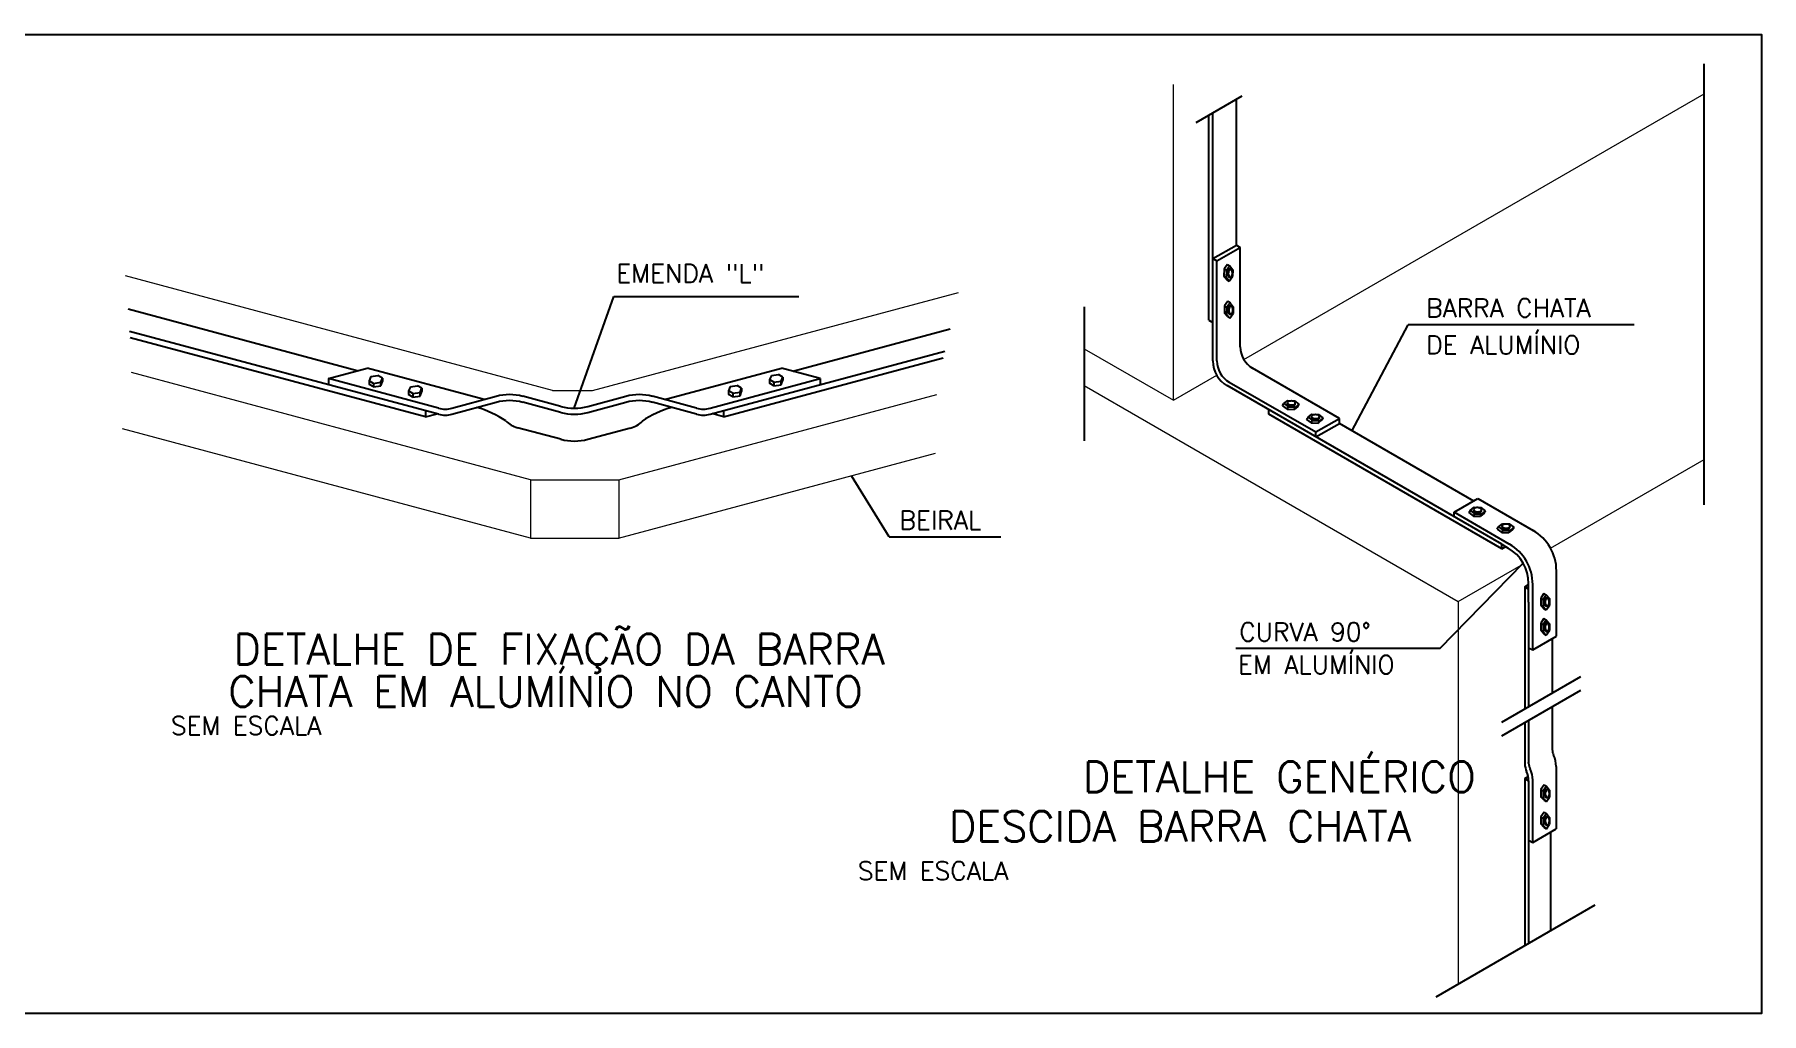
# Model space of a CAD drawing. Extents: x 0 to 11638, y -6007 to 0.
# Drawn here: x 10275.56 to 10286.19, y -3579.09 to -3573.07 of the extents above; entities that cross this region are included whole.
import ezdxf
from ezdxf.enums import TextEntityAlignment as Align

# ---------------------------------------------------------------- set-up
doc = ezdxf.new("R2010")
doc.units = 0
doc.linetypes.add('CONTINUO', pattern=[0])
doc.layers.add('ARQ - Alvenaria Média-Baixa', color=252, linetype='CONTINUOUS', lineweight=20)
for name, color, linetype in [('ELE-BARRA CHATA ALUMÍNIO', 140, 'CONTINUOUS'), ('ELE-FIAÇÃO1', 7, 'CONTINUOUS'), ('ELE-LINHA FINA', 9, 'CONTINUOUS'), ('ELE-TEXTOS', 7, 'CONTINUOUS')]:
    doc.layers.add(name, color=color, linetype=linetype)
doc.styles.add('ROMANS', font='romans.shx', dxfattribs={"height": 0.3})

msp = doc.modelspace()

# ---------------------------------------------------------------- linework, layer by layer
at = {"layer": 'ARQ - Alvenaria Média-Baixa'}
for p, q in [((10282.571, -3575.32), (10282.571, -3573.378)), ((10283.005, -3575.069), (10285.838, -3573.434)), ((10278.749, -3575.259), (10276.121, -3574.555)), ((10278.749, -3575.259), (10276.121, -3574.555)), ((10278.995, -3575.259), (10281.248, -3574.656)), ((10278.995, -3575.259), (10281.248, -3574.656)), ((10282.023, -3575.004), (10282.571, -3575.32)), ((10278.615, -3575.809), (10276.158, -3575.15)), ((10282.571, -3575.32), (10282.838, -3575.166)), ((10278.749, -3575.259), (10278.995, -3575.259)), ((10278.749, -3575.259), (10278.995, -3575.259)), ((10279.159, -3575.809), (10281.116, -3575.284)), ((10282.023, -3575.229), (10284.325, -3576.558)), ((10278.615, -3576.169), (10276.103, -3575.496)), ((10279.156, -3576.169), (10281.108, -3575.646)), ((10284.893, -3576.23), (10285.838, -3575.684)), ((10278.615, -3575.809), (10278.615, -3576.169)), ((10278.615, -3575.809), (10279.159, -3575.809)), ((10279.159, -3575.809), (10279.159, -3576.169)), ((10278.615, -3576.169), (10279.159, -3576.169)), ((10284.325, -3576.558), (10284.727, -3576.326)), ((10284.325, -3576.558), (10284.325, -3578.91))]:
    msp.add_line(p, q, dxfattribs=at)
at = {"layer": 'ELE-BARRA CHATA ALUMÍNIO'}
for p, q in [((10282.959, -3574.365), (10282.959, -3573.47)), ((10282.79, -3574.828), (10282.79, -3573.567)), ((10282.814, -3575.078), (10282.814, -3573.553)), ((10282.814, -3574.448), (10282.959, -3574.365)), ((10282.839, -3574.462), (10282.983, -3574.379)), ((10282.959, -3574.365), (10282.983, -3574.379)), ((10282.983, -3574.991), (10282.983, -3574.379)), ((10282.814, -3574.448), (10282.839, -3574.462)), ((10282.839, -3575.077), (10282.839, -3574.462)), ((10282.883, -3574.512), (10282.882, -3574.556)), ((10282.904, -3574.484), (10282.883, -3574.512)), ((10282.883, -3574.512), (10282.898, -3574.521)), ((10282.898, -3574.521), (10282.896, -3574.564)), ((10282.918, -3574.492), (10282.898, -3574.521)), ((10282.904, -3574.484), (10282.918, -3574.492)), ((10282.918, -3574.492), (10282.937, -3574.517)), ((10282.937, -3574.517), (10282.936, -3574.559)), ((10282.901, -3574.578), (10282.882, -3574.556)), ((10282.882, -3574.556), (10282.896, -3574.564)), ((10282.915, -3574.587), (10282.896, -3574.564)), ((10282.901, -3574.578), (10282.915, -3574.587)), ((10282.915, -3574.587), (10282.936, -3574.559)), ((10282.886, -3574.739), (10282.885, -3574.783)), ((10282.907, -3574.711), (10282.886, -3574.739)), ((10282.886, -3574.739), (10282.9, -3574.748)), ((10282.9, -3574.748), (10282.899, -3574.792)), ((10282.921, -3574.72), (10282.9, -3574.748)), ((10282.907, -3574.711), (10282.921, -3574.72)), ((10282.921, -3574.72), (10282.94, -3574.744)), ((10282.94, -3574.744), (10282.939, -3574.787)), ((10277.548, -3575.139), (10276.137, -3574.76)), ((10277.548, -3575.139), (10276.137, -3574.76)), ((10282.79, -3574.828), (10282.814, -3574.842)), ((10282.904, -3574.805), (10282.885, -3574.783)), ((10282.885, -3574.783), (10282.899, -3574.792)), ((10282.918, -3574.814), (10282.899, -3574.792)), ((10282.904, -3574.805), (10282.918, -3574.814)), ((10282.918, -3574.814), (10282.939, -3574.787)), ((10278.049, -3575.405), (10276.147, -3574.896)), ((10278.049, -3575.405), (10276.147, -3574.896)), ((10277.968, -3575.422), (10276.15, -3574.935)), ((10277.968, -3575.422), (10276.15, -3574.935)), ((10280.228, -3575.141), (10281.197, -3574.881)), ((10280.228, -3575.141), (10281.197, -3574.881)), ((10279.72, -3575.405), (10281.165, -3575.018)), ((10279.72, -3575.405), (10281.165, -3575.018)), ((10279.802, -3575.422), (10281.155, -3575.059)), ((10279.802, -3575.422), (10281.155, -3575.059)), ((10277.371, -3575.186), (10277.609, -3575.122)), ((10277.371, -3575.186), (10277.609, -3575.122)), ((10278.329, -3575.315), (10277.609, -3575.122)), ((10278.329, -3575.315), (10277.609, -3575.122)), ((10277.632, -3575.174), (10277.621, -3575.2)), ((10277.632, -3575.174), (10277.621, -3575.2)), ((10277.632, -3575.174), (10277.621, -3575.2)), ((10277.632, -3575.174), (10277.621, -3575.2)), ((10277.632, -3575.174), (10277.675, -3575.168)), ((10277.632, -3575.174), (10277.675, -3575.168)), ((10277.632, -3575.174), (10277.675, -3575.168)), ((10277.632, -3575.174), (10277.675, -3575.168)), ((10277.703, -3575.184), (10277.675, -3575.168)), ((10277.703, -3575.184), (10277.675, -3575.168)), ((10277.703, -3575.184), (10277.675, -3575.168)), ((10277.703, -3575.184), (10277.675, -3575.168)), ((10279.44, -3575.315), (10280.159, -3575.122)), ((10279.44, -3575.315), (10280.159, -3575.122)), ((10280.097, -3575.167), (10280.086, -3575.192)), ((10280.097, -3575.167), (10280.086, -3575.192)), ((10280.097, -3575.167), (10280.086, -3575.192)), ((10280.097, -3575.167), (10280.086, -3575.192)), ((10280.097, -3575.167), (10280.14, -3575.161)), ((10280.097, -3575.167), (10280.14, -3575.161)), ((10280.097, -3575.167), (10280.14, -3575.161)), ((10280.097, -3575.167), (10280.14, -3575.161)), ((10280.168, -3575.177), (10280.14, -3575.161)), ((10280.168, -3575.177), (10280.14, -3575.161)), ((10280.168, -3575.177), (10280.14, -3575.161)), ((10280.168, -3575.177), (10280.14, -3575.161)), ((10280.158, -3575.202), (10280.168, -3575.177)), ((10280.158, -3575.202), (10280.168, -3575.177)), ((10280.158, -3575.202), (10280.168, -3575.177)), ((10280.158, -3575.202), (10280.168, -3575.177)), ((10280.398, -3575.186), (10280.159, -3575.122)), ((10280.398, -3575.186), (10280.159, -3575.122)), ((10280.168, -3575.177), (10280.168, -3575.197)), ((10280.168, -3575.177), (10280.168, -3575.197)), ((10280.168, -3575.177), (10280.168, -3575.197)), ((10280.168, -3575.177), (10280.168, -3575.197)), ((10283.594, -3575.431), (10283.059, -3575.122)), ((10278.049, -3575.368), (10277.371, -3575.186)), ((10277.371, -3575.186), (10277.371, -3575.223)), ((10278.049, -3575.368), (10277.371, -3575.186)), ((10277.371, -3575.186), (10277.371, -3575.223)), ((10277.621, -3575.2), (10277.621, -3575.222)), ((10277.648, -3575.216), (10277.621, -3575.2)), ((10277.621, -3575.2), (10277.621, -3575.222)), ((10277.648, -3575.216), (10277.621, -3575.2)), ((10277.621, -3575.2), (10277.621, -3575.222)), ((10277.648, -3575.216), (10277.621, -3575.2)), ((10277.621, -3575.2), (10277.621, -3575.222)), ((10277.648, -3575.216), (10277.621, -3575.2)), ((10277.648, -3575.238), (10277.621, -3575.222)), ((10277.648, -3575.238), (10277.621, -3575.222)), ((10277.648, -3575.238), (10277.621, -3575.222)), ((10277.648, -3575.238), (10277.621, -3575.222)), ((10277.648, -3575.216), (10277.693, -3575.209)), ((10277.648, -3575.216), (10277.693, -3575.209)), ((10277.648, -3575.216), (10277.693, -3575.209)), ((10277.648, -3575.216), (10277.693, -3575.209)), ((10277.648, -3575.216), (10277.648, -3575.238)), ((10277.648, -3575.216), (10277.648, -3575.238)), ((10277.648, -3575.216), (10277.648, -3575.238)), ((10277.648, -3575.216), (10277.648, -3575.238)), ((10277.648, -3575.238), (10277.693, -3575.232)), ((10277.648, -3575.238), (10277.693, -3575.232)), ((10277.648, -3575.238), (10277.693, -3575.232)), ((10277.648, -3575.238), (10277.693, -3575.232)), ((10277.693, -3575.209), (10277.703, -3575.184)), ((10277.693, -3575.209), (10277.703, -3575.184)), ((10277.693, -3575.209), (10277.703, -3575.184)), ((10277.693, -3575.209), (10277.703, -3575.184)), ((10277.693, -3575.232), (10277.703, -3575.204)), ((10277.693, -3575.232), (10277.703, -3575.204)), ((10277.693, -3575.232), (10277.703, -3575.204)), ((10277.693, -3575.232), (10277.703, -3575.204)), ((10277.693, -3575.232), (10277.693, -3575.209)), ((10277.693, -3575.232), (10277.693, -3575.209)), ((10277.693, -3575.232), (10277.693, -3575.209)), ((10277.693, -3575.232), (10277.693, -3575.209)), ((10277.703, -3575.184), (10277.703, -3575.204)), ((10277.703, -3575.184), (10277.703, -3575.204)), ((10277.703, -3575.184), (10277.703, -3575.204)), ((10277.703, -3575.184), (10277.703, -3575.204)), ((10277.875, -3575.237), (10277.863, -3575.262)), ((10277.875, -3575.237), (10277.863, -3575.262)), ((10277.875, -3575.237), (10277.863, -3575.262)), ((10277.875, -3575.237), (10277.863, -3575.262)), ((10277.863, -3575.262), (10277.863, -3575.285)), ((10277.891, -3575.278), (10277.863, -3575.262)), ((10277.863, -3575.262), (10277.863, -3575.285)), ((10277.891, -3575.278), (10277.863, -3575.262)), ((10277.863, -3575.262), (10277.863, -3575.285)), ((10277.891, -3575.278), (10277.863, -3575.262)), ((10277.863, -3575.262), (10277.863, -3575.285)), ((10277.891, -3575.278), (10277.863, -3575.262)), ((10277.891, -3575.3), (10277.863, -3575.285)), ((10277.891, -3575.3), (10277.863, -3575.285)), ((10277.891, -3575.3), (10277.863, -3575.285)), ((10277.891, -3575.3), (10277.863, -3575.285)), ((10277.875, -3575.237), (10277.918, -3575.231)), ((10277.875, -3575.237), (10277.918, -3575.231)), ((10277.875, -3575.237), (10277.918, -3575.231)), ((10277.875, -3575.237), (10277.918, -3575.231)), ((10277.891, -3575.278), (10277.936, -3575.272)), ((10277.891, -3575.278), (10277.936, -3575.272)), ((10277.891, -3575.278), (10277.936, -3575.272)), ((10277.891, -3575.278), (10277.936, -3575.272)), ((10277.891, -3575.278), (10277.891, -3575.3)), ((10277.891, -3575.278), (10277.891, -3575.3)), ((10277.891, -3575.278), (10277.891, -3575.3)), ((10277.891, -3575.278), (10277.891, -3575.3)), ((10277.946, -3575.246), (10277.918, -3575.231)), ((10277.946, -3575.246), (10277.918, -3575.231)), ((10277.946, -3575.246), (10277.918, -3575.231)), ((10277.946, -3575.246), (10277.918, -3575.231)), ((10277.936, -3575.272), (10277.946, -3575.246)), ((10277.936, -3575.272), (10277.946, -3575.246)), ((10277.936, -3575.272), (10277.946, -3575.246)), ((10277.936, -3575.272), (10277.946, -3575.246)), ((10277.936, -3575.294), (10277.946, -3575.266)), ((10277.936, -3575.294), (10277.946, -3575.266)), ((10277.936, -3575.294), (10277.946, -3575.266)), ((10277.936, -3575.294), (10277.946, -3575.266)), ((10277.936, -3575.294), (10277.936, -3575.272)), ((10277.936, -3575.294), (10277.936, -3575.272)), ((10277.936, -3575.294), (10277.936, -3575.272)), ((10277.936, -3575.294), (10277.936, -3575.272)), ((10277.946, -3575.246), (10277.946, -3575.266)), ((10277.946, -3575.246), (10277.946, -3575.266)), ((10277.946, -3575.246), (10277.946, -3575.266)), ((10277.946, -3575.246), (10277.946, -3575.266)), ((10279.72, -3575.368), (10280.398, -3575.186)), ((10279.72, -3575.368), (10280.398, -3575.186)), ((10279.844, -3575.236), (10279.832, -3575.261)), ((10279.844, -3575.236), (10279.832, -3575.261)), ((10279.844, -3575.236), (10279.832, -3575.261)), ((10279.844, -3575.236), (10279.832, -3575.261)), ((10279.832, -3575.261), (10279.832, -3575.284)), ((10279.86, -3575.277), (10279.832, -3575.261)), ((10279.832, -3575.261), (10279.832, -3575.284)), ((10279.86, -3575.277), (10279.832, -3575.261)), ((10279.832, -3575.261), (10279.832, -3575.284)), ((10279.86, -3575.277), (10279.832, -3575.261)), ((10279.832, -3575.261), (10279.832, -3575.284)), ((10279.86, -3575.277), (10279.832, -3575.261)), ((10279.86, -3575.299), (10279.832, -3575.284)), ((10279.86, -3575.299), (10279.832, -3575.284)), ((10279.86, -3575.299), (10279.832, -3575.284)), ((10279.86, -3575.299), (10279.832, -3575.284)), ((10279.844, -3575.236), (10279.887, -3575.23)), ((10279.844, -3575.236), (10279.887, -3575.23)), ((10279.844, -3575.236), (10279.887, -3575.23)), ((10279.844, -3575.236), (10279.887, -3575.23)), ((10279.86, -3575.277), (10279.904, -3575.271)), ((10279.86, -3575.277), (10279.904, -3575.271)), ((10279.86, -3575.277), (10279.904, -3575.271)), ((10279.86, -3575.277), (10279.904, -3575.271)), ((10279.86, -3575.277), (10279.86, -3575.299)), ((10279.86, -3575.277), (10279.86, -3575.299)), ((10279.86, -3575.277), (10279.86, -3575.299)), ((10279.86, -3575.277), (10279.86, -3575.299)), ((10279.914, -3575.245), (10279.887, -3575.23)), ((10279.914, -3575.245), (10279.887, -3575.23)), ((10279.914, -3575.245), (10279.887, -3575.23)), ((10279.914, -3575.245), (10279.887, -3575.23)), ((10279.904, -3575.271), (10279.914, -3575.245)), ((10279.904, -3575.271), (10279.914, -3575.245)), ((10279.904, -3575.271), (10279.914, -3575.245)), ((10279.904, -3575.271), (10279.914, -3575.245)), ((10279.904, -3575.293), (10279.914, -3575.265)), ((10279.904, -3575.293), (10279.914, -3575.265)), ((10279.904, -3575.293), (10279.914, -3575.265)), ((10279.904, -3575.293), (10279.914, -3575.265)), ((10279.904, -3575.293), (10279.904, -3575.271)), ((10279.904, -3575.293), (10279.904, -3575.271)), ((10279.904, -3575.293), (10279.904, -3575.271)), ((10279.904, -3575.293), (10279.904, -3575.271)), ((10279.914, -3575.245), (10279.914, -3575.265)), ((10279.914, -3575.245), (10279.914, -3575.265)), ((10279.914, -3575.245), (10279.914, -3575.265)), ((10279.914, -3575.245), (10279.914, -3575.265)), ((10280.086, -3575.192), (10280.086, -3575.215)), ((10280.113, -3575.208), (10280.086, -3575.192)), ((10280.086, -3575.192), (10280.086, -3575.215)), ((10280.113, -3575.208), (10280.086, -3575.192)), ((10280.086, -3575.192), (10280.086, -3575.215)), ((10280.113, -3575.208), (10280.086, -3575.192)), ((10280.086, -3575.192), (10280.086, -3575.215)), ((10280.113, -3575.208), (10280.086, -3575.192)), ((10280.113, -3575.231), (10280.086, -3575.215)), ((10280.113, -3575.231), (10280.086, -3575.215)), ((10280.113, -3575.231), (10280.086, -3575.215)), ((10280.113, -3575.231), (10280.086, -3575.215)), ((10280.113, -3575.208), (10280.158, -3575.202)), ((10280.113, -3575.208), (10280.158, -3575.202)), ((10280.113, -3575.208), (10280.158, -3575.202)), ((10280.113, -3575.208), (10280.158, -3575.202)), ((10280.113, -3575.208), (10280.113, -3575.231)), ((10280.113, -3575.208), (10280.113, -3575.231)), ((10280.113, -3575.208), (10280.113, -3575.231)), ((10280.113, -3575.208), (10280.113, -3575.231)), ((10280.113, -3575.231), (10280.158, -3575.224)), ((10280.113, -3575.231), (10280.158, -3575.224)), ((10280.113, -3575.231), (10280.158, -3575.224)), ((10280.113, -3575.231), (10280.158, -3575.224)), ((10280.158, -3575.224), (10280.168, -3575.197)), ((10280.158, -3575.224), (10280.168, -3575.197)), ((10280.158, -3575.224), (10280.168, -3575.197)), ((10280.158, -3575.224), (10280.168, -3575.197)), ((10280.158, -3575.224), (10280.158, -3575.202)), ((10280.158, -3575.224), (10280.158, -3575.202)), ((10280.158, -3575.224), (10280.158, -3575.202)), ((10280.158, -3575.224), (10280.158, -3575.202)), ((10280.398, -3575.186), (10280.398, -3575.224)), ((10280.398, -3575.186), (10280.398, -3575.224)), ((10284.593, -3576.206), (10282.903, -3575.23)), ((10282.915, -3575.209), (10283.448, -3575.515)), ((10277.891, -3575.3), (10277.936, -3575.294)), ((10277.891, -3575.3), (10277.936, -3575.294)), ((10277.891, -3575.3), (10277.936, -3575.294)), ((10277.891, -3575.3), (10277.936, -3575.294)), ((10277.968, -3575.383), (10277.968, -3575.422)), ((10277.968, -3575.383), (10277.968, -3575.422)), ((10278.131, -3575.368), (10278.403, -3575.295)), ((10278.131, -3575.368), (10278.403, -3575.295)), ((10278.131, -3575.405), (10278.403, -3575.332)), ((10278.131, -3575.405), (10278.403, -3575.332)), ((10278.802, -3575.358), (10278.568, -3575.295)), ((10278.802, -3575.358), (10278.568, -3575.295)), ((10278.802, -3575.395), (10278.568, -3575.332)), ((10278.802, -3575.395), (10278.568, -3575.332)), ((10278.967, -3575.358), (10279.201, -3575.295)), ((10278.967, -3575.358), (10279.201, -3575.295)), ((10278.967, -3575.395), (10279.201, -3575.332)), ((10278.967, -3575.395), (10279.201, -3575.332)), ((10279.637, -3575.368), (10279.366, -3575.295)), ((10279.637, -3575.368), (10279.366, -3575.295)), ((10279.637, -3575.405), (10279.366, -3575.332)), ((10279.637, -3575.405), (10279.366, -3575.332)), ((10279.802, -3575.383), (10279.802, -3575.422)), ((10279.802, -3575.383), (10279.802, -3575.422)), ((10279.86, -3575.299), (10279.904, -3575.293)), ((10279.86, -3575.299), (10279.904, -3575.293)), ((10279.86, -3575.299), (10279.904, -3575.293)), ((10279.86, -3575.299), (10279.904, -3575.293)), ((10283.159, -3575.406), (10283.159, -3575.378)), ((10283.242, -3575.354), (10283.251, -3575.34)), ((10283.242, -3575.354), (10283.271, -3575.375)), ((10283.251, -3575.34), (10283.275, -3575.321)), ((10283.251, -3575.34), (10283.279, -3575.361)), ((10283.271, -3575.375), (10283.279, -3575.361)), ((10283.271, -3575.375), (10283.314, -3575.377)), ((10283.275, -3575.321), (10283.318, -3575.323)), ((10283.279, -3575.361), (10283.323, -3575.362)), ((10283.337, -3575.358), (10283.314, -3575.377)), ((10283.314, -3575.377), (10283.323, -3575.362)), ((10283.346, -3575.343), (10283.318, -3575.323)), ((10283.346, -3575.343), (10283.323, -3575.362)), ((10283.337, -3575.358), (10283.346, -3575.343)), ((10277.968, -3575.422), (10278.039, -3575.403)), ((10277.968, -3575.422), (10278.039, -3575.403)), ((10278.802, -3575.56), (10278.535, -3575.489)), ((10278.802, -3575.56), (10278.535, -3575.489)), ((10278.967, -3575.56), (10279.23, -3575.49)), ((10278.967, -3575.56), (10279.23, -3575.49)), ((10279.802, -3575.422), (10279.73, -3575.402)), ((10279.802, -3575.422), (10279.73, -3575.402)), ((10284.593, -3576.234), (10283.159, -3575.406)), ((10283.391, -3575.438), (10283.4, -3575.424)), ((10283.391, -3575.438), (10283.42, -3575.459)), ((10283.4, -3575.424), (10283.424, -3575.405)), ((10283.4, -3575.424), (10283.428, -3575.445)), ((10283.42, -3575.459), (10283.428, -3575.445)), ((10283.42, -3575.459), (10283.463, -3575.46)), ((10283.424, -3575.405), (10283.467, -3575.407)), ((10283.428, -3575.445), (10283.472, -3575.446)), ((10283.448, -3575.515), (10283.594, -3575.431)), ((10283.448, -3575.545), (10283.594, -3575.463)), ((10283.486, -3575.441), (10283.463, -3575.46)), ((10283.463, -3575.46), (10283.472, -3575.446)), ((10283.494, -3575.427), (10283.467, -3575.407)), ((10283.494, -3575.427), (10283.472, -3575.446)), ((10283.486, -3575.441), (10283.494, -3575.427)), ((10283.594, -3575.463), (10283.594, -3575.431)), ((10284.42, -3575.94), (10283.594, -3575.463)), ((10283.448, -3575.545), (10283.448, -3575.515)), ((10284.3, -3576.009), (10284.446, -3575.925)), ((10284.446, -3575.925), (10284.785, -3576.12)), ((10284.639, -3576.205), (10284.3, -3576.009)), ((10284.3, -3576.037), (10284.3, -3576.009)), ((10284.389, -3576.011), (10284.398, -3575.997)), ((10284.389, -3576.011), (10284.418, -3576.032)), ((10284.398, -3575.997), (10284.423, -3575.978)), ((10284.398, -3575.997), (10284.426, -3576.018)), ((10284.418, -3576.032), (10284.426, -3576.018)), ((10284.423, -3575.978), (10284.465, -3575.98)), ((10284.426, -3576.018), (10284.47, -3576.019)), ((10284.484, -3576.014), (10284.461, -3576.033)), ((10284.461, -3576.033), (10284.47, -3576.019)), ((10284.493, -3576), (10284.465, -3575.98)), ((10284.493, -3576), (10284.47, -3576.019)), ((10284.484, -3576.014), (10284.493, -3576)), ((10284.418, -3576.032), (10284.461, -3576.033)), ((10284.565, -3576.112), (10284.573, -3576.098)), ((10284.565, -3576.112), (10284.593, -3576.133)), ((10284.573, -3576.098), (10284.598, -3576.079)), ((10284.573, -3576.098), (10284.602, -3576.119)), ((10284.593, -3576.133), (10284.602, -3576.119)), ((10284.593, -3576.133), (10284.637, -3576.134)), ((10284.598, -3576.079), (10284.641, -3576.08)), ((10284.602, -3576.119), (10284.645, -3576.12)), ((10284.659, -3576.115), (10284.637, -3576.134)), ((10284.637, -3576.134), (10284.645, -3576.12)), ((10284.668, -3576.101), (10284.641, -3576.08)), ((10284.668, -3576.101), (10284.645, -3576.12)), ((10284.659, -3576.115), (10284.668, -3576.101)), ((10284.593, -3576.206), (10284.632, -3576.229)), ((10284.593, -3576.234), (10284.593, -3576.206)), ((10284.593, -3576.234), (10284.617, -3576.22)), ((10284.734, -3576.467), (10284.758, -3576.453)), ((10284.758, -3576.561), (10284.758, -3576.448)), ((10284.783, -3576.856), (10284.783, -3576.453)), ((10284.929, -3576.771), (10284.929, -3576.369)), ((10284.734, -3576.467), (10284.758, -3576.481)), ((10284.734, -3576.467), (10284.734, -3577.219)), ((10284.758, -3576.561), (10284.758, -3577.205)), ((10284.852, -3576.508), (10284.832, -3576.537)), ((10284.832, -3576.537), (10284.847, -3576.545)), ((10284.832, -3576.537), (10284.832, -3576.58)), ((10284.866, -3576.516), (10284.847, -3576.545)), ((10284.847, -3576.545), (10284.847, -3576.589)), ((10284.852, -3576.508), (10284.866, -3576.516)), ((10284.866, -3576.516), (10284.886, -3576.54)), ((10284.886, -3576.54), (10284.886, -3576.582)), ((10284.852, -3576.602), (10284.832, -3576.58)), ((10284.832, -3576.58), (10284.847, -3576.589)), ((10284.852, -3576.663), (10284.832, -3576.692)), ((10284.866, -3576.61), (10284.847, -3576.589)), ((10284.852, -3576.602), (10284.866, -3576.61)), ((10284.852, -3576.663), (10284.866, -3576.671)), ((10284.866, -3576.61), (10284.886, -3576.582)), ((10284.783, -3576.856), (10284.929, -3576.771)), ((10284.832, -3576.692), (10284.832, -3576.735)), ((10284.832, -3576.692), (10284.847, -3576.7)), ((10284.832, -3576.735), (10284.847, -3576.744)), ((10284.852, -3576.757), (10284.832, -3576.735)), ((10284.866, -3576.671), (10284.847, -3576.7)), ((10284.847, -3576.7), (10284.847, -3576.744)), ((10284.866, -3576.765), (10284.847, -3576.744)), ((10284.852, -3576.757), (10284.866, -3576.765)), ((10284.866, -3576.671), (10284.886, -3576.695)), ((10284.866, -3576.765), (10284.886, -3576.737)), ((10284.886, -3576.695), (10284.886, -3576.737)), ((10284.758, -3576.842), (10284.783, -3576.856)), ((10284.903, -3576.787), (10284.903, -3577.122)), ((10284.734, -3577.303), (10284.734, -3577.557)), ((10284.758, -3577.289), (10284.758, -3577.553)), ((10284.903, -3577.206), (10284.903, -3577.469)), ((10284.758, -3577.553), (10284.758, -3577.548)), ((10284.927, -3577.573), (10284.927, -3577.957)), ((10284.734, -3577.647), (10284.756, -3577.634)), ((10284.734, -3577.647), (10284.758, -3577.661)), ((10284.734, -3577.647), (10284.734, -3578.674)), ((10284.758, -3577.661), (10284.758, -3578.66)), ((10284.783, -3578.04), (10284.783, -3577.657)), ((10284.853, -3577.686), (10284.833, -3577.715)), ((10284.833, -3577.715), (10284.833, -3577.759)), ((10284.833, -3577.715), (10284.848, -3577.723)), ((10284.868, -3577.694), (10284.848, -3577.723)), ((10284.848, -3577.723), (10284.848, -3577.767)), ((10284.853, -3577.686), (10284.868, -3577.694)), ((10284.868, -3577.694), (10284.887, -3577.718)), ((10284.887, -3577.718), (10284.887, -3577.761)), ((10284.853, -3577.78), (10284.833, -3577.759)), ((10284.833, -3577.759), (10284.848, -3577.767)), ((10284.868, -3577.789), (10284.848, -3577.767)), ((10284.853, -3577.78), (10284.868, -3577.789)), ((10284.868, -3577.789), (10284.887, -3577.761)), ((10284.853, -3577.854), (10284.833, -3577.883)), ((10284.833, -3577.883), (10284.848, -3577.891)), ((10284.833, -3577.883), (10284.833, -3577.926)), ((10284.833, -3577.926), (10284.848, -3577.935)), ((10284.853, -3577.948), (10284.833, -3577.926)), ((10284.868, -3577.862), (10284.848, -3577.891)), ((10284.848, -3577.891), (10284.848, -3577.935)), ((10284.868, -3577.956), (10284.848, -3577.935)), ((10284.853, -3577.854), (10284.868, -3577.862)), ((10284.868, -3577.862), (10284.887, -3577.886)), ((10284.868, -3577.956), (10284.887, -3577.928)), ((10284.887, -3577.886), (10284.887, -3577.928)), ((10284.758, -3578.026), (10284.783, -3578.04)), ((10284.783, -3578.04), (10284.927, -3577.957)), ((10284.853, -3577.948), (10284.868, -3577.956)), ((10284.892, -3577.977), (10284.892, -3578.582))]:
    msp.add_line(p, q, dxfattribs=at)
for centre, radius, start, end in [((10282.953, -3574.539), 0.0497, 166.3532, 178.0252), ((10282.953, -3574.539), 0.0497, 178.0252, 189.6971), ((10282.935, -3574.534), 0.0308, 151.5185, 166.3532), ((10282.955, -3574.539), 0.0497, 166.3532, 178.0252), ((10282.955, -3574.539), 0.0497, 178.0252, 189.6971), ((10282.937, -3574.535), 0.0308, 151.5185, 166.3532), ((10282.924, -3574.528), 0.0178, 127.7362, 151.5185), ((10282.957, -3574.539), 0.0497, 166.3532, 178.0252), ((10282.957, -3574.539), 0.0497, 178.0252, 189.6971), ((10282.939, -3574.535), 0.0308, 151.5185, 166.3532), ((10282.926, -3574.528), 0.0178, 127.7362, 151.5185), ((10282.959, -3574.539), 0.0497, 166.3532, 178.0252), ((10282.959, -3574.539), 0.0497, 178.0252, 189.6971), ((10282.941, -3574.535), 0.0308, 151.5185, 166.3532), ((10282.928, -3574.529), 0.0178, 127.7362, 151.5185), ((10282.917, -3574.519), 0.00656, 88.0252, 127.7362), ((10282.93, -3574.529), 0.0178, 127.7362, 151.5185), ((10282.919, -3574.519), 0.00656, 88.0252, 127.7362), ((10282.917, -3574.519), 0.00656, 58.768, 88.0252), ((10282.921, -3574.52), 0.00656, 88.0252, 127.7362), ((10282.919, -3574.519), 0.00656, 66.6824, 88.0252), ((10282.923, -3574.52), 0.00656, 88.0252, 127.7362), ((10282.921, -3574.52), 0.00656, 79.6876, 88.0252), ((10282.923, -3574.52), 0.00656, 48.3142, 88.0252), ((10282.915, -3574.528), 0.0178, 24.5319, 48.3142), ((10282.903, -3574.534), 0.0308, 9.6971, 24.5319), ((10282.885, -3574.537), 0.0497, 346.3532, 358.0252), ((10282.885, -3574.537), 0.0497, 358.0252, 9.6971), ((10282.935, -3574.542), 0.0308, 189.6971, 204.5319), ((10282.937, -3574.542), 0.0308, 189.6971, 204.5319), ((10282.923, -3574.548), 0.0178, 204.5319, 228.3142), ((10282.939, -3574.542), 0.0308, 189.6971, 204.5319), ((10282.925, -3574.548), 0.0178, 204.5319, 228.3142), ((10282.941, -3574.543), 0.0308, 189.6971, 204.5319), ((10282.927, -3574.548), 0.0178, 204.5319, 228.3142), ((10282.916, -3574.556), 0.00656, 228.3142, 268.0252), ((10282.929, -3574.548), 0.0178, 204.5319, 228.3142), ((10282.917, -3574.556), 0.00656, 228.3142, 268.0252), ((10282.92, -3574.556), 0.00656, 228.3142, 268.0252), ((10282.916, -3574.556), 0.00656, 268.0252, 292.704), ((10282.922, -3574.556), 0.00656, 228.3142, 268.0252), ((10282.917, -3574.556), 0.00656, 268.0252, 282.6392), ((10282.92, -3574.556), 0.00656, 268.0252, 276.3627), ((10282.922, -3574.556), 0.00656, 268.0252, 307.7362), ((10282.915, -3574.547), 0.0178, 307.7362, 331.5185), ((10282.903, -3574.541), 0.0308, 331.5185, 346.3532), ((10282.956, -3574.766), 0.0497, 166.3532, 178.0252), ((10282.938, -3574.762), 0.0308, 151.5185, 166.3532), ((10282.958, -3574.766), 0.0497, 166.3532, 178.0252), ((10282.94, -3574.762), 0.0308, 151.5185, 166.3532), ((10282.926, -3574.756), 0.0178, 127.7362, 151.5185), ((10282.96, -3574.767), 0.0497, 166.3532, 178.0252), ((10282.942, -3574.762), 0.0308, 151.5185, 166.3532), ((10282.962, -3574.767), 0.0497, 166.3532, 178.0252), ((10282.928, -3574.756), 0.0178, 127.7362, 151.5185), ((10282.944, -3574.762), 0.0308, 151.5185, 166.3532), ((10282.93, -3574.756), 0.0178, 127.7362, 151.5185), ((10282.92, -3574.747), 0.00656, 88.0252, 127.7362), ((10282.921, -3574.747), 0.00656, 88.0252, 127.7362), ((10282.932, -3574.756), 0.0178, 127.7362, 151.5185), ((10282.92, -3574.747), 0.00656, 58.768, 88.0252), ((10282.924, -3574.747), 0.00656, 88.0252, 127.7362), ((10282.925, -3574.747), 0.00656, 88.0252, 127.7362), ((10282.921, -3574.747), 0.00656, 66.6824, 88.0252), ((10282.924, -3574.747), 0.00656, 79.6876, 88.0252), ((10282.925, -3574.747), 0.00656, 48.3142, 88.0252), ((10282.918, -3574.756), 0.0178, 24.5319, 48.3142), ((10282.906, -3574.761), 0.0308, 9.6971, 24.5319), ((10282.956, -3574.766), 0.0497, 178.0252, 189.6971), ((10282.938, -3574.769), 0.0308, 189.6971, 204.5319), ((10282.958, -3574.766), 0.0497, 178.0252, 189.6971), ((10282.939, -3574.769), 0.0308, 189.6971, 204.5319), ((10282.926, -3574.775), 0.0178, 204.5319, 228.3142), ((10282.96, -3574.767), 0.0497, 178.0252, 189.6971), ((10282.942, -3574.77), 0.0308, 189.6971, 204.5319), ((10282.928, -3574.775), 0.0178, 204.5319, 228.3142), ((10282.962, -3574.767), 0.0497, 178.0252, 189.6971), ((10282.944, -3574.77), 0.0308, 189.6971, 204.5319), ((10282.93, -3574.775), 0.0178, 204.5319, 228.3142), ((10282.918, -3574.783), 0.00656, 228.3142, 268.0252), ((10282.932, -3574.775), 0.0178, 204.5319, 228.3142), ((10282.92, -3574.783), 0.00656, 228.3142, 268.0252), ((10282.918, -3574.783), 0.00656, 268.0252, 292.704), ((10282.922, -3574.784), 0.00656, 228.3142, 268.0252), ((10282.924, -3574.784), 0.00656, 228.3142, 268.0252), ((10282.92, -3574.783), 0.00656, 268.0252, 282.6392), ((10282.922, -3574.784), 0.00656, 268.0252, 276.3627), ((10282.924, -3574.784), 0.00656, 268.0252, 307.7362), ((10282.917, -3574.775), 0.0178, 307.7362, 331.5185), ((10282.906, -3574.769), 0.0308, 331.5185, 346.3532), ((10282.888, -3574.764), 0.0497, 346.3532, 358.0252), ((10282.888, -3574.764), 0.0497, 358.0252, 9.6971), ((10283.135, -3574.991), 0.152, 180, 240), ((10282.991, -3575.078), 0.177, 180, 240), ((10282.991, -3575.077), 0.152, 180, 240.1015), ((10278.485, -3575.604), 0.319, 75, 105), ((10278.485, -3575.604), 0.319, 75, 105), ((10279.283, -3575.604), 0.319, 75, 105), ((10279.283, -3575.604), 0.319, 75, 105), ((10278.09, -3575.214), 0.16, 255, 285), ((10278.09, -3575.214), 0.16, 255, 285), ((10278.11, -3575.97), 0.631, 55.949, 74.0132), ((10278.11, -3575.97), 0.631, 55.949, 74.0132), ((10278.485, -3575.641), 0.319, 75, 105), ((10278.485, -3575.641), 0.319, 75, 105), ((10278.884, -3575.05), 0.319, 255, 285), ((10278.884, -3575.05), 0.319, 255, 285), ((10279.283, -3575.641), 0.319, 75, 105), ((10279.283, -3575.641), 0.319, 75, 105), ((10279.625, -3575.915), 0.568, 104.3164, 124.7136), ((10279.625, -3575.915), 0.568, 104.3164, 124.7136), ((10279.678, -3575.214), 0.16, 255, 285), ((10279.678, -3575.214), 0.16, 255, 285), ((10283.279, -3575.336), 0.00656, 138.3142, 178.0252), ((10283.279, -3575.336), 0.00656, 178.0252, 217.7362), ((10283.279, -3575.338), 0.00656, 169.6876, 178.0252), ((10283.279, -3575.338), 0.00656, 178.0252, 217.7362), ((10283.278, -3575.34), 0.00656, 156.6824, 178.0252), ((10283.278, -3575.342), 0.00656, 148.768, 178.0252), ((10283.278, -3575.34), 0.00656, 178.0252, 217.7362), ((10283.278, -3575.342), 0.00656, 178.0252, 217.7362), ((10283.288, -3575.329), 0.0178, 217.7362, 241.5185), ((10283.287, -3575.331), 0.0178, 217.7362, 241.5185), ((10283.287, -3575.333), 0.0178, 217.7362, 241.5185), ((10283.287, -3575.335), 0.0178, 217.7362, 241.5185), ((10283.287, -3575.343), 0.0178, 114.5319, 138.3142), ((10283.294, -3575.317), 0.0308, 241.5185, 256.3532), ((10283.294, -3575.319), 0.0308, 241.5185, 256.3532), ((10283.293, -3575.321), 0.0308, 241.5185, 256.3532), ((10283.293, -3575.323), 0.0308, 241.5185, 256.3532), ((10283.292, -3575.355), 0.0308, 99.6971, 114.5319), ((10283.298, -3575.299), 0.0497, 256.3532, 268.0252), ((10283.298, -3575.301), 0.0497, 256.3532, 268.0252), ((10283.298, -3575.303), 0.0497, 256.3532, 268.0252), ((10283.298, -3575.305), 0.0497, 256.3532, 268.0252), ((10283.296, -3575.374), 0.0497, 88.0252, 99.6971), ((10283.298, -3575.299), 0.0497, 268.0252, 279.6971), ((10283.298, -3575.301), 0.0497, 268.0252, 279.6971), ((10283.298, -3575.303), 0.0497, 268.0252, 279.6971), ((10283.298, -3575.305), 0.0497, 268.0252, 279.6971), ((10283.296, -3575.374), 0.0497, 76.3532, 88.0252), ((10283.301, -3575.32), 0.0308, 279.6971, 294.5319), ((10283.301, -3575.322), 0.0308, 279.6971, 294.5319), ((10283.301, -3575.324), 0.0308, 279.6971, 294.5319), ((10283.3, -3575.355), 0.0308, 61.5185, 76.3532), ((10283.301, -3575.318), 0.0308, 279.6971, 294.5319), ((10283.307, -3575.33), 0.0178, 294.5319, 318.3142), ((10283.307, -3575.331), 0.0178, 294.5319, 318.3142), ((10283.306, -3575.334), 0.0178, 294.5319, 318.3142), ((10283.306, -3575.335), 0.0178, 294.5319, 318.3142), ((10283.306, -3575.344), 0.0178, 37.7362, 61.5185), ((10283.315, -3575.337), 0.00656, 358.0252, 37.7362), ((10283.315, -3575.337), 0.00656, 318.3142, 358.0252), ((10283.315, -3575.339), 0.00656, 318.3142, 358.0252), ((10283.315, -3575.341), 0.00656, 318.3142, 358.0252), ((10283.315, -3575.343), 0.00656, 318.3142, 358.0252), ((10283.315, -3575.341), 0.00656, 358.0252, 12.6392), ((10283.315, -3575.343), 0.00656, 358.0252, 22.704), ((10283.315, -3575.339), 0.00656, 358.0252, 6.3627), ((10278.09, -3575.251), 0.16, 255, 285), ((10278.09, -3575.251), 0.16, 255, 285), ((10278.576, -3575.334), 0.16, 225.0437, 255), ((10278.576, -3575.334), 0.16, 225.0437, 255), ((10278.884, -3575.087), 0.319, 255, 285), ((10278.884, -3575.087), 0.319, 255, 285), ((10279.189, -3575.336), 0.16, 285, 315.3238), ((10279.189, -3575.336), 0.16, 285, 315.3238), ((10279.678, -3575.251), 0.16, 255, 285), ((10279.678, -3575.251), 0.16, 255, 285), ((10283.428, -3575.42), 0.00656, 138.3142, 178.0252), ((10283.428, -3575.42), 0.00656, 178.0252, 217.7362), ((10283.427, -3575.422), 0.00656, 169.6876, 178.0252), ((10283.427, -3575.422), 0.00656, 178.0252, 217.7362), ((10283.427, -3575.424), 0.00656, 156.6824, 178.0252), ((10283.427, -3575.426), 0.00656, 148.768, 178.0252), ((10283.427, -3575.424), 0.00656, 178.0252, 217.7362), ((10283.427, -3575.426), 0.00656, 178.0252, 217.7362), ((10283.436, -3575.413), 0.0178, 217.7362, 241.5185), ((10283.436, -3575.415), 0.0178, 217.7362, 241.5185), ((10283.436, -3575.417), 0.0178, 217.7362, 241.5185), ((10283.436, -3575.419), 0.0178, 217.7362, 241.5185), ((10283.436, -3575.427), 0.0178, 114.5319, 138.3142), ((10283.442, -3575.407), 0.0308, 241.5185, 256.3532), ((10283.443, -3575.401), 0.0308, 241.5185, 256.3532), ((10283.443, -3575.403), 0.0308, 241.5185, 256.3532), ((10283.442, -3575.405), 0.0308, 241.5185, 256.3532), ((10283.441, -3575.439), 0.0308, 99.6971, 114.5319), ((10283.447, -3575.383), 0.0497, 256.3532, 268.0252), ((10283.447, -3575.385), 0.0497, 256.3532, 268.0252), ((10283.447, -3575.387), 0.0497, 256.3532, 268.0252), ((10283.447, -3575.389), 0.0497, 256.3532, 268.0252), ((10283.445, -3575.458), 0.0497, 88.0252, 99.6971), ((10283.447, -3575.383), 0.0497, 268.0252, 279.6971), ((10283.447, -3575.385), 0.0497, 268.0252, 279.6971), ((10283.447, -3575.387), 0.0497, 268.0252, 279.6971), ((10283.447, -3575.389), 0.0497, 268.0252, 279.6971), ((10283.445, -3575.458), 0.0497, 76.3532, 88.0252), ((10283.45, -3575.402), 0.0308, 279.6971, 294.5319), ((10283.45, -3575.403), 0.0308, 279.6971, 294.5319), ((10283.45, -3575.406), 0.0308, 279.6971, 294.5319), ((10283.45, -3575.408), 0.0308, 279.6971, 294.5319), ((10283.449, -3575.439), 0.0308, 61.5185, 76.3532), ((10283.456, -3575.413), 0.0178, 294.5319, 318.3142), ((10283.456, -3575.415), 0.0178, 294.5319, 318.3142), ((10283.455, -3575.417), 0.0178, 294.5319, 318.3142), ((10283.455, -3575.419), 0.0178, 294.5319, 318.3142), ((10283.455, -3575.428), 0.0178, 37.7362, 61.5185), ((10283.464, -3575.421), 0.00656, 358.0252, 37.7362), ((10283.464, -3575.421), 0.00656, 318.3142, 358.0252), ((10283.464, -3575.423), 0.00656, 318.3142, 358.0252), ((10283.464, -3575.425), 0.00656, 318.3142, 358.0252), ((10283.464, -3575.427), 0.00656, 318.3142, 358.0252), ((10283.464, -3575.425), 0.00656, 358.0252, 12.6392), ((10283.464, -3575.427), 0.00656, 358.0252, 22.704), ((10283.464, -3575.423), 0.00656, 358.0252, 6.3627), ((10278.884, -3575.252), 0.319, 255, 285), ((10278.884, -3575.252), 0.319, 255, 285), ((10284.426, -3575.993), 0.00656, 138.3142, 178.0252), ((10284.426, -3575.993), 0.00656, 178.0252, 217.7362), ((10284.426, -3575.995), 0.00656, 169.6876, 178.0252), ((10284.425, -3575.997), 0.00656, 156.6824, 178.0252), ((10284.426, -3575.995), 0.00656, 178.0252, 217.7362), ((10284.425, -3575.999), 0.00656, 148.768, 178.0252), ((10284.425, -3575.997), 0.00656, 178.0252, 217.7362), ((10284.425, -3575.999), 0.00656, 178.0252, 217.7362), ((10284.435, -3575.986), 0.0178, 217.7362, 241.5185), ((10284.434, -3575.988), 0.0178, 217.7362, 241.5185), ((10284.434, -3575.99), 0.0178, 217.7362, 241.5185), ((10284.434, -3575.992), 0.0178, 217.7362, 241.5185), ((10284.434, -3576), 0.0178, 114.5319, 138.3142), ((10284.441, -3575.974), 0.0308, 241.5185, 256.3532), ((10284.441, -3575.976), 0.0308, 241.5185, 256.3532), ((10284.44, -3575.978), 0.0308, 241.5185, 256.3532), ((10284.44, -3575.98), 0.0308, 241.5185, 256.3532), ((10284.439, -3576.012), 0.0308, 99.6971, 114.5319), ((10284.445, -3575.956), 0.0497, 256.3532, 268.0252), ((10284.445, -3575.958), 0.0497, 256.3532, 268.0252), ((10284.445, -3575.96), 0.0497, 256.3532, 268.0252), ((10284.445, -3575.962), 0.0497, 256.3532, 268.0252), ((10284.443, -3576.03), 0.0497, 88.0252, 99.6971), ((10284.445, -3575.956), 0.0497, 268.0252, 279.6971), ((10284.445, -3575.958), 0.0497, 268.0252, 279.6971), ((10284.445, -3575.96), 0.0497, 268.0252, 279.6971), ((10284.445, -3575.962), 0.0497, 268.0252, 279.6971), ((10284.443, -3576.03), 0.0497, 76.3532, 88.0252), ((10284.448, -3575.976), 0.0308, 279.6971, 294.5319), ((10284.448, -3575.979), 0.0308, 279.6971, 294.5319), ((10284.448, -3575.981), 0.0308, 279.6971, 294.5319), ((10284.447, -3576.012), 0.0308, 61.5185, 76.3532), ((10284.448, -3575.975), 0.0308, 279.6971, 294.5319), ((10284.454, -3575.986), 0.0178, 294.5319, 318.3142), ((10284.454, -3575.988), 0.0178, 294.5319, 318.3142), ((10284.453, -3575.99), 0.0178, 294.5319, 318.3142), ((10284.453, -3575.992), 0.0178, 294.5319, 318.3142), ((10284.453, -3576.001), 0.0178, 37.7362, 61.5185), ((10284.462, -3575.994), 0.00656, 358.0252, 37.7362), ((10284.462, -3575.994), 0.00656, 318.3142, 358.0252), ((10284.462, -3575.996), 0.00656, 318.3142, 358.0252), ((10284.462, -3575.998), 0.00656, 318.3142, 358.0252), ((10284.462, -3576), 0.00656, 318.3142, 358.0252), ((10284.462, -3575.998), 0.00656, 358.0252, 12.6392), ((10284.462, -3576), 0.00656, 358.0252, 22.704), ((10284.462, -3575.996), 0.00656, 358.0252, 6.3627), ((10284.601, -3576.093), 0.00656, 138.3142, 178.0252), ((10284.601, -3576.093), 0.00656, 178.0252, 217.7362), ((10284.601, -3576.095), 0.00656, 169.6876, 178.0252), ((10284.6, -3576.098), 0.00656, 156.6824, 178.0252), ((10284.601, -3576.095), 0.00656, 178.0252, 217.7362), ((10284.6, -3576.099), 0.00656, 148.768, 178.0252), ((10284.6, -3576.098), 0.00656, 178.0252, 217.7362), ((10284.6, -3576.099), 0.00656, 178.0252, 217.7362), ((10284.609, -3576.091), 0.0178, 217.7362, 241.5185), ((10284.609, -3576.093), 0.0178, 217.7362, 241.5185), ((10284.609, -3576.101), 0.0178, 114.5319, 138.3142), ((10284.61, -3576.087), 0.0178, 217.7362, 241.5185), ((10284.61, -3576.088), 0.0178, 217.7362, 241.5185), ((10284.616, -3576.075), 0.0308, 241.5185, 256.3532), ((10284.616, -3576.077), 0.0308, 241.5185, 256.3532), ((10284.616, -3576.079), 0.0308, 241.5185, 256.3532), ((10284.616, -3576.081), 0.0308, 241.5185, 256.3532), ((10284.615, -3576.113), 0.0308, 99.6971, 114.5319), ((10284.62, -3576.061), 0.0497, 256.3532, 268.0252), ((10284.62, -3576.063), 0.0497, 256.3532, 268.0252), ((10284.618, -3576.131), 0.0497, 88.0252, 99.6971), ((10284.62, -3576.057), 0.0497, 256.3532, 268.0252), ((10284.62, -3576.059), 0.0497, 256.3532, 268.0252), ((10284.62, -3576.061), 0.0497, 268.0252, 279.6971), ((10284.62, -3576.063), 0.0497, 268.0252, 279.6971), ((10284.62, -3576.057), 0.0497, 268.0252, 279.6971), ((10284.62, -3576.059), 0.0497, 268.0252, 279.6971), ((10284.618, -3576.131), 0.0497, 76.3532, 88.0252), ((10284.623, -3576.079), 0.0308, 279.6971, 294.5319), ((10284.623, -3576.081), 0.0308, 279.6971, 294.5319), ((10284.624, -3576.075), 0.0308, 279.6971, 294.5319), ((10284.624, -3576.077), 0.0308, 279.6971, 294.5319), ((10284.622, -3576.113), 0.0308, 61.5185, 76.3532), ((10284.629, -3576.087), 0.0178, 294.5319, 318.3142), ((10284.629, -3576.089), 0.0178, 294.5319, 318.3142), ((10284.629, -3576.091), 0.0178, 294.5319, 318.3142), ((10284.629, -3576.093), 0.0178, 294.5319, 318.3142), ((10284.628, -3576.102), 0.0178, 37.7362, 61.5185), ((10284.637, -3576.095), 0.00656, 318.3142, 358.0252), ((10284.637, -3576.097), 0.00656, 318.3142, 358.0252), ((10284.637, -3576.099), 0.00656, 318.3142, 358.0252), ((10284.637, -3576.101), 0.00656, 318.3142, 358.0252), ((10284.637, -3576.095), 0.00656, 358.0252, 37.7362), ((10284.637, -3576.099), 0.00656, 358.0252, 12.6392), ((10284.637, -3576.101), 0.00656, 358.0252, 22.704), ((10284.637, -3576.097), 0.00656, 358.0252, 6.3627), ((10284.642, -3576.369), 0.287, 0, 60), ((10284.505, -3576.448), 0.253, 0, 60), ((10284.496, -3576.453), 0.287, 0, 60), ((10284.903, -3576.561), 0.0497, 168.328, 180), ((10284.903, -3576.561), 0.0497, 180, 191.672), ((10284.885, -3576.557), 0.0308, 153.4933, 168.328), ((10284.905, -3576.561), 0.0497, 168.328, 180), ((10284.905, -3576.561), 0.0497, 180, 191.672), ((10284.887, -3576.557), 0.0308, 153.4933, 168.328), ((10284.873, -3576.552), 0.0178, 129.711, 153.4933), ((10284.907, -3576.561), 0.0497, 168.328, 180), ((10284.907, -3576.561), 0.0497, 180, 191.672), ((10284.875, -3576.552), 0.0178, 129.711, 153.4933), ((10284.889, -3576.558), 0.0308, 153.4933, 168.328), ((10284.909, -3576.561), 0.0497, 168.328, 180), ((10284.909, -3576.561), 0.0497, 180, 191.672), ((10284.891, -3576.558), 0.0308, 153.4933, 168.328), ((10284.877, -3576.552), 0.0178, 129.711, 153.4933), ((10284.866, -3576.543), 0.00656, 90, 129.711), ((10284.879, -3576.552), 0.0178, 129.711, 153.4933), ((10284.868, -3576.543), 0.00656, 90, 129.711), ((10284.866, -3576.543), 0.00656, 60.7428, 90), ((10284.87, -3576.543), 0.00656, 90, 129.711), ((10284.868, -3576.543), 0.00656, 68.6573, 90), ((10284.872, -3576.543), 0.00656, 90, 129.711), ((10284.87, -3576.543), 0.00656, 81.6625, 90), ((10284.872, -3576.543), 0.00656, 50.289, 90), ((10284.865, -3576.552), 0.0178, 26.5067, 50.289), ((10284.853, -3576.558), 0.0308, 11.672, 26.5067), ((10284.835, -3576.561), 0.0497, 0, 11.672), ((10284.835, -3576.561), 0.0497, 348.328, 0), ((10284.885, -3576.565), 0.0308, 191.672, 206.5067), ((10284.887, -3576.565), 0.0308, 191.672, 206.5067), ((10284.873, -3576.571), 0.0178, 206.5067, 230.289), ((10284.889, -3576.565), 0.0308, 191.672, 206.5067), ((10284.875, -3576.571), 0.0178, 206.5067, 230.289), ((10284.891, -3576.565), 0.0308, 191.672, 206.5067), ((10284.877, -3576.571), 0.0178, 206.5067, 230.289), ((10284.866, -3576.579), 0.00656, 230.289, 270), ((10284.879, -3576.571), 0.0178, 206.5067, 230.289), ((10284.868, -3576.579), 0.00656, 230.289, 270), ((10284.866, -3576.579), 0.00656, 270, 294.6789), ((10284.87, -3576.58), 0.00656, 230.289, 270), ((10284.872, -3576.58), 0.00656, 230.289, 270), ((10284.868, -3576.579), 0.00656, 270, 284.6141), ((10284.87, -3576.58), 0.00656, 270, 278.3375), ((10284.872, -3576.58), 0.00656, 270, 309.711), ((10284.865, -3576.571), 0.0178, 309.711, 333.4933), ((10284.853, -3576.565), 0.0308, 333.4933, 348.328), ((10284.903, -3576.716), 0.0497, 168.328, 180), ((10284.903, -3576.716), 0.0497, 180, 191.672), ((10284.885, -3576.713), 0.0308, 153.4933, 168.328), ((10284.885, -3576.72), 0.0308, 191.672, 206.5067), ((10284.905, -3576.716), 0.0497, 168.328, 180), ((10284.905, -3576.716), 0.0497, 180, 191.672), ((10284.887, -3576.713), 0.0308, 153.4933, 168.328), ((10284.887, -3576.72), 0.0308, 191.672, 206.5067), ((10284.873, -3576.707), 0.0178, 129.711, 153.4933), ((10284.907, -3576.717), 0.0497, 168.328, 180), ((10284.907, -3576.717), 0.0497, 180, 191.672), ((10284.873, -3576.726), 0.0178, 206.5067, 230.289), ((10284.875, -3576.707), 0.0178, 129.711, 153.4933), ((10284.889, -3576.713), 0.0308, 153.4933, 168.328), ((10284.909, -3576.717), 0.0497, 168.328, 180), ((10284.909, -3576.717), 0.0497, 180, 191.672), ((10284.889, -3576.72), 0.0308, 191.672, 206.5067), ((10284.875, -3576.726), 0.0178, 206.5067, 230.289), ((10284.891, -3576.713), 0.0308, 153.4933, 168.328), ((10284.891, -3576.72), 0.0308, 191.672, 206.5067), ((10284.877, -3576.707), 0.0178, 129.711, 153.4933), ((10284.877, -3576.726), 0.0178, 206.5067, 230.289), ((10284.866, -3576.698), 0.00656, 90, 129.711), ((10284.866, -3576.735), 0.00656, 230.289, 270), ((10284.879, -3576.707), 0.0178, 129.711, 153.4933), ((10284.879, -3576.726), 0.0178, 206.5067, 230.289), ((10284.868, -3576.698), 0.00656, 90, 129.711), ((10284.868, -3576.735), 0.00656, 230.289, 270), ((10284.866, -3576.698), 0.00656, 60.7428, 90), ((10284.87, -3576.698), 0.00656, 90, 129.711), ((10284.87, -3576.735), 0.00656, 230.289, 270), ((10284.866, -3576.735), 0.00656, 270, 294.6789), ((10284.868, -3576.698), 0.00656, 68.6573, 90), ((10284.872, -3576.698), 0.00656, 90, 129.711), ((10284.872, -3576.735), 0.00656, 230.289, 270), ((10284.868, -3576.735), 0.00656, 270, 284.6141), ((10284.87, -3576.698), 0.00656, 81.6625, 90), ((10284.87, -3576.735), 0.00656, 270, 278.3375), ((10284.872, -3576.698), 0.00656, 50.289, 90), ((10284.872, -3576.735), 0.00656, 270, 309.711), ((10284.865, -3576.707), 0.0178, 26.5067, 50.289), ((10284.865, -3576.726), 0.0178, 309.711, 333.4933), ((10284.853, -3576.713), 0.0308, 11.672, 26.5067), ((10284.853, -3576.72), 0.0308, 333.4933, 348.328), ((10284.835, -3576.717), 0.0497, 0, 11.672), ((10284.835, -3576.717), 0.0497, 348.328, 0), ((10284.999, -3577.463), 0.0962, 183.1271, 205.1359), ((10284.764, -3577.573), 0.163, 0, 25.1359), ((10284.858, -3577.551), 0.124, 183.1271, 205.1359), ((10284.623, -3577.661), 0.135, 0, 25.1359), ((10284.854, -3577.547), 0.0962, 183.1271, 205.1359), ((10284.62, -3577.657), 0.163, 0, 25.1359), ((10284.904, -3577.739), 0.0497, 168.328, 180), ((10284.886, -3577.736), 0.0308, 153.4933, 168.328), ((10284.906, -3577.739), 0.0497, 168.328, 180), ((10284.874, -3577.73), 0.0178, 129.711, 153.4933), ((10284.888, -3577.736), 0.0308, 153.4933, 168.328), ((10284.908, -3577.74), 0.0497, 168.328, 180), ((10284.876, -3577.73), 0.0178, 129.711, 153.4933), ((10284.89, -3577.736), 0.0308, 153.4933, 168.328), ((10284.91, -3577.74), 0.0497, 168.328, 180), ((10284.878, -3577.73), 0.0178, 129.711, 153.4933), ((10284.892, -3577.736), 0.0308, 153.4933, 168.328), ((10284.867, -3577.721), 0.00656, 90, 129.711), ((10284.88, -3577.73), 0.0178, 129.711, 153.4933), ((10284.869, -3577.721), 0.00656, 90, 129.711), ((10284.867, -3577.721), 0.00656, 60.7428, 90), ((10284.871, -3577.721), 0.00656, 90, 129.711), ((10284.869, -3577.721), 0.00656, 68.6573, 90), ((10284.873, -3577.721), 0.00656, 90, 129.711), ((10284.871, -3577.721), 0.00656, 81.6625, 90), ((10284.873, -3577.721), 0.00656, 50.289, 90), ((10284.866, -3577.73), 0.0178, 26.5067, 50.289), ((10284.854, -3577.736), 0.0308, 11.672, 26.5067), ((10284.836, -3577.74), 0.0497, 0, 11.672), ((10284.904, -3577.739), 0.0497, 180, 191.672), ((10284.906, -3577.739), 0.0497, 180, 191.672), ((10284.886, -3577.743), 0.0308, 191.672, 206.5067), ((10284.888, -3577.743), 0.0308, 191.672, 206.5067), ((10284.874, -3577.749), 0.0178, 206.5067, 230.289), ((10284.908, -3577.74), 0.0497, 180, 191.672), ((10284.89, -3577.743), 0.0308, 191.672, 206.5067), ((10284.876, -3577.749), 0.0178, 206.5067, 230.289), ((10284.91, -3577.74), 0.0497, 180, 191.672), ((10284.892, -3577.743), 0.0308, 191.672, 206.5067), ((10284.878, -3577.749), 0.0178, 206.5067, 230.289), ((10284.867, -3577.758), 0.00656, 230.289, 270), ((10284.88, -3577.749), 0.0178, 206.5067, 230.289), ((10284.869, -3577.758), 0.00656, 230.289, 270), ((10284.871, -3577.758), 0.00656, 230.289, 270), ((10284.867, -3577.758), 0.00656, 270, 294.6789), ((10284.873, -3577.758), 0.00656, 230.289, 270), ((10284.869, -3577.758), 0.00656, 270, 284.6141), ((10284.871, -3577.758), 0.00656, 270, 278.3375), ((10284.873, -3577.758), 0.00656, 270, 309.711), ((10284.866, -3577.749), 0.0178, 309.711, 333.4933), ((10284.854, -3577.743), 0.0308, 333.4933, 348.328), ((10284.836, -3577.74), 0.0497, 348.328, 0), ((10284.904, -3577.907), 0.0497, 168.328, 180), ((10284.904, -3577.907), 0.0497, 180, 191.672), ((10284.886, -3577.903), 0.0308, 153.4933, 168.328), ((10284.906, -3577.907), 0.0497, 168.328, 180), ((10284.906, -3577.907), 0.0497, 180, 191.672), ((10284.886, -3577.911), 0.0308, 191.672, 206.5067), ((10284.874, -3577.898), 0.0178, 129.711, 153.4933), ((10284.888, -3577.903), 0.0308, 153.4933, 168.328), ((10284.888, -3577.911), 0.0308, 191.672, 206.5067), ((10284.874, -3577.917), 0.0178, 206.5067, 230.289), ((10284.908, -3577.907), 0.0497, 168.328, 180), ((10284.908, -3577.907), 0.0497, 180, 191.672), ((10284.876, -3577.898), 0.0178, 129.711, 153.4933), ((10284.89, -3577.904), 0.0308, 153.4933, 168.328), ((10284.89, -3577.911), 0.0308, 191.672, 206.5067), ((10284.876, -3577.917), 0.0178, 206.5067, 230.289), ((10284.91, -3577.907), 0.0497, 168.328, 180), ((10284.91, -3577.907), 0.0497, 180, 191.672), ((10284.878, -3577.898), 0.0178, 129.711, 153.4933), ((10284.892, -3577.904), 0.0308, 153.4933, 168.328), ((10284.892, -3577.911), 0.0308, 191.672, 206.5067), ((10284.878, -3577.917), 0.0178, 206.5067, 230.289), ((10284.867, -3577.889), 0.00656, 90, 129.711), ((10284.867, -3577.925), 0.00656, 230.289, 270), ((10284.88, -3577.898), 0.0178, 129.711, 153.4933), ((10284.88, -3577.917), 0.0178, 206.5067, 230.289), ((10284.869, -3577.889), 0.00656, 90, 129.711), ((10284.869, -3577.925), 0.00656, 230.289, 270), ((10284.867, -3577.889), 0.00656, 60.7428, 90), ((10284.871, -3577.889), 0.00656, 90, 129.711), ((10284.871, -3577.926), 0.00656, 230.289, 270), ((10284.867, -3577.925), 0.00656, 270, 294.6789), ((10284.869, -3577.889), 0.00656, 68.6573, 90), ((10284.873, -3577.889), 0.00656, 90, 129.711), ((10284.873, -3577.926), 0.00656, 230.289, 270), ((10284.869, -3577.925), 0.00656, 270, 284.6141), ((10284.871, -3577.889), 0.00656, 81.6625, 90), ((10284.871, -3577.926), 0.00656, 270, 278.3375), ((10284.873, -3577.889), 0.00656, 50.289, 90), ((10284.873, -3577.926), 0.00656, 270, 309.711), ((10284.866, -3577.898), 0.0178, 26.5067, 50.289), ((10284.866, -3577.917), 0.0178, 309.711, 333.4933), ((10284.854, -3577.904), 0.0308, 11.672, 26.5067), ((10284.854, -3577.911), 0.0308, 333.4933, 348.328), ((10284.836, -3577.907), 0.0497, 0, 11.672), ((10284.836, -3577.907), 0.0497, 348.328, 0)]:
    msp.add_arc(centre, radius, start, end, dxfattribs=at)
at = {"layer": 'ELE-FIAÇÃO1'}
for p, q in [((10278.884, -3575.369), (10279.128, -3574.681)), ((10278.884, -3575.369), (10279.128, -3574.681)), ((10279.128, -3574.681), (10280.265, -3574.681)), ((10283.669, -3575.509), (10284.016, -3574.855)), ((10285.408, -3574.855), (10284.016, -3574.855)), ((10280.822, -3576.16), (10280.59, -3575.785)), ((10280.822, -3576.16), (10281.51, -3576.16)), ((10280.822, -3576.16), (10281.51, -3576.16)), ((10284.212, -3576.846), (10284.724, -3576.321)), ((10284.212, -3576.846), (10282.955, -3576.846))]:
    msp.add_line(p, q, dxfattribs=at)
at = {"layer": 'ELE-FIAÇÃO1', "linetype": 'CONTINUO'}
msp.add_lwpolyline([(10262.976, -3573.07), (10286.191, -3573.07), (10286.191, -3579.092), (10262.976, -3579.092)], close=True, dxfattribs=at)
at = {"layer": 'ELE-LINHA FINA'}
for p, q in [((10285.838, -3575.964), (10285.838, -3573.25)), ((10282.993, -3573.45), (10282.71, -3573.613)), ((10282.023, -3574.744), (10282.023, -3575.57)), ((10284.593, -3577.301), (10285.08, -3577.019)), ((10284.593, -3577.385), (10285.08, -3577.104)), ((10284.188, -3578.989), (10285.167, -3578.423))]:
    msp.add_line(p, q, dxfattribs=at)

# ---------------------------------------------------------------- texts
at = {"layer": 'ELE-TEXTOS', "style": 'ROMANS'}
for s, height, p in [('EMENDA "L"', 0.113, (10279.142, -3574.596)), ('BARRA CHATA', 0.11251, (10284.127, -3574.808)), ('DE ALUMÍNIO', 0.11251, (10284.127, -3575.035)), ('BEIRAL', 0.113, (10280.885, -3576.114)), ('CURVA 90%%d ', 0.11251, (10282.977, -3576.801)), ('EM ALUMÍNIO ', 0.11251, (10282.969, -3577.003)), ('SEM ESCALA', 0.1125, (10276.401, -3577.378)), ('SEM ESCALA', 0.1125, (10280.629, -3578.271))]:
    msp.add_text(s, height=height, dxfattribs=at).set_placement(p)
for s, p in [('DETALHE DE FIXAÇÃO DA BARRA', (10278.791, -3576.853)), ('CHATA EM ALUMÍNIO NO CANTO', (10278.707, -3577.08))]:
    msp.add_text(s, height=0.1875, dxfattribs=at).set_placement(p, align=Align.MIDDLE)
for s, p in [('DETALHE GENÉRICO', (10284.433, -3577.73)), ('DESCIDA BARRA CHATA', (10284.035, -3578.035))]:
    msp.add_text(s, height=0.1875, dxfattribs=at).set_placement(p, align=Align.RIGHT)

doc.saveas('drawing.dxf')
